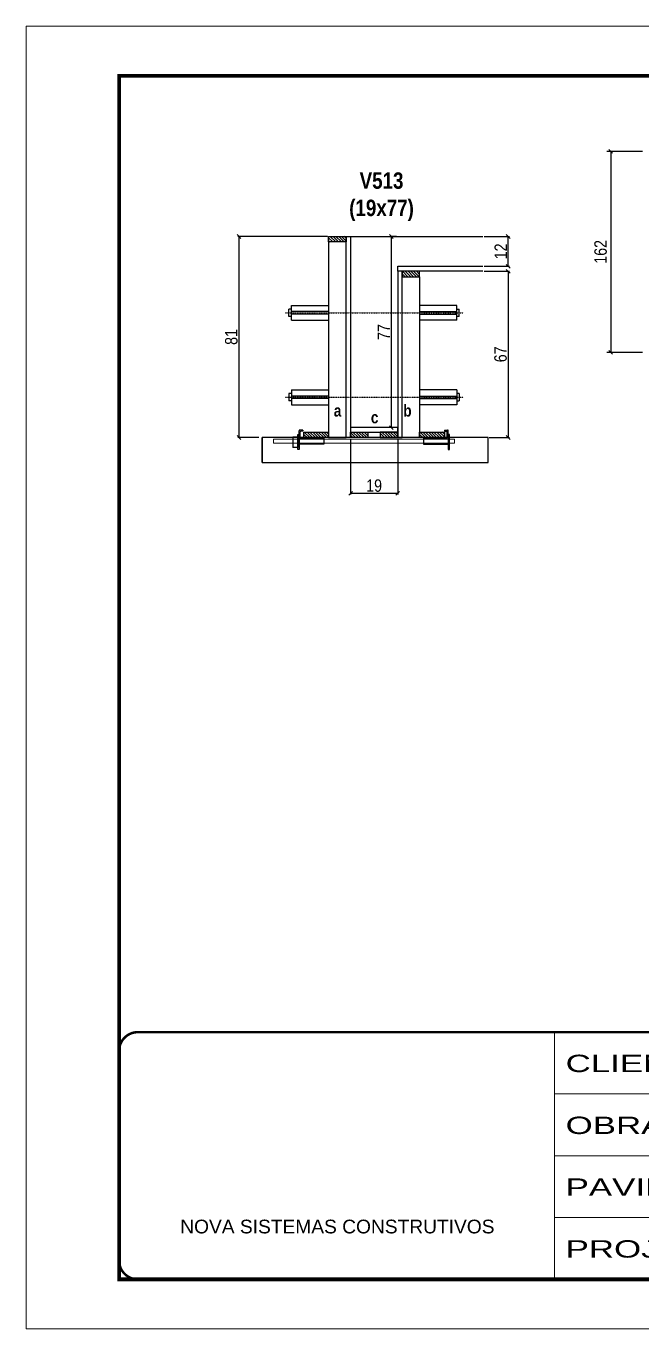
# Model space of a CAD drawing. Extents: x 13154 to 22413, y 1253 to 30260.
# Drawn here: x 16338 to 16834, y 24225 to 25275 of the extents above; entities that cross this region are included whole.
import ezdxf

# ---------------------------------------------------------------- set-up
doc = ezdxf.new("R2010")
doc.units = 0
for name, pattern in [('CONTINUO', [0]), ('DASHED', [0.75, 0.5, -0.25]), ('HIDDEN', [0.375, 0.25, -0.125])]:
    doc.linetypes.add(name, pattern=pattern)
for name, color, linetype in [('barrote', 251, 'Continuous'), ('COTA', 241, 'Continuous'), ('detalhes', 4, 'Continuous'), ('NOMENCLATURA', 7, 'Continuous'), ('Painéis', 200, 'Continuous'), ('presilha', 1, 'Continuous'), ('SARR_2.2x10', 60, 'Continuous'), ('SARR_2.2x7', 40, 'Continuous'), ('SARR_3.5x7', 81, 'Continuous'), ('TENSOR', 3, 'Continuous')]:
    doc.layers.add(name, color=color, linetype=linetype)
for name, color, linetype, lineweight in [('CONCRETO', 251, 'Continuous', 25), ('Folhas', 255, 'Continuous', 9), ('SARRAFO DE PRESSAO', 251, 'DASHED', 9), ('SCO-___-LAJ', 2, 'Continuous', 0)]:
    doc.layers.add(name, color=color, linetype=linetype, lineweight=lineweight)
doc.styles.add('ARIAL', font='arial.ttf')
doc.styles.add('COTA TECNICA', font='techl___.ttf', dxfattribs={"height": 10})
doc.styles.add('COTA TECNICA 2X', font='techl___.ttf', dxfattribs={"height": 10})
doc.styles.add('TECNICA', font='techb___.ttf', dxfattribs={"height": 10})
doc.styles.add('Tecnologia', font='')
doc.styles.get('Tecnologia').set_extended_font_data('Forgotten Futurist')
doc.dimstyles.new('PAINEL', dxfattribs={"dimtxt": 10, "dimasz": 3, "dimexe": 3, "dimexo": 3, "dimgap": 3, "dimtad": 1, "dimdec": 1, "dimzin": 12, "dimdsep": 46, "dimtxsty": 'COTA TECNICA', "dimblk1": 'OBLIQUE', "dimblk2": 'OBLIQUE', "dimsah": 1, "dimcen": 0.9, "dimclrd": 4, "dimclre": 4, "dimclrt": 240, "dimadec": 1, "dimazin": 3, "dimtfac": 1, "dimtdec": 1, "dimtmove": 0, "dimatfit": 3, "dimfxl": 1, "dimtolj": 1, "dimtzin": 12, "dimarcsym": 0})
doc.dimstyles.new('SECAO', dxfattribs={"dimscale": 0.333333, "dimtxt": 5, "dimasz": 9, "dimexe": 3, "dimexo": 3, "dimgap": 3, "dimtad": 1, "dimdec": 1, "dimlfac": 0.5, "dimzin": 12, "dimdsep": 46, "dimtxsty": 'COTA TECNICA 2X', "dimblk1": 'OBLIQUE', "dimblk2": 'OBLIQUE', "dimsah": 1, "dimcen": 0.9, "dimclrd": 4, "dimclre": 4, "dimclrt": 240, "dimadec": 1, "dimazin": 3, "dimtfac": 1, "dimtdec": 1, "dimtmove": 0, "dimatfit": 3, "dimfxl": 1, "dimtolj": 1, "dimtzin": 12, "dimarcsym": 0})

# ---------------------------------------------------------------- blocks, each defined once
blk = doc.blocks.new('9999999999')
at = {"color": 30, "linetype": 'CONTINUO'}
for p, q in [((98564.6, 34230.2), (98564.6, 34429.4)), ((98564.6, 34379.6), (99584, 34379.6)), ((98564.6, 34329.8), (99488, 34329.8)), ((98564.6, 34280), (99488, 34280))]:
    blk.add_line(p, q, dxfattribs=at)
at = {"color": 30, "linetype": 'CONTINUO', "const_width": 2}
blk.add_lwpolyline([(99584, 34230.2), (99584, 34414.4, 0.414214), (99569, 34429.4), (98229, 34429.4, 0.414214), (98214, 34414.4), (98214, 34245.2, 0.414214), (98229, 34230.2), (99584, 34230.2)], format="xyb", dxfattribs=at)
at = {"layer": 'Folhas'}
blk.add_lwpolyline([(98139, 34190.2), (99624, 34190.2), (99624, 35240.2), (98139, 35240.2)], close=True, dxfattribs=at)
at = {"layer": 'Folhas', "color": 30, "const_width": 3}
blk.add_lwpolyline([(98214, 34230.2), (99584, 34230.2), (99584, 35200.2), (98214, 35200.2)], close=True, dxfattribs=at)
at = {"color": 7, "linetype": 'Continuous', "ltscale": 5, "style": 'ARIAL'}
blk.add_text('NOVA SISTEMAS CONSTRUTIVOS', height=11.059, dxfattribs=at).set_placement((98263.2, 34267.2))
at = {"layer": 'Folhas', "color": 7, "style": 'Tecnologia', "width": 1.5}
for s, p in [('CLIENTE:', (98573.7, 34397.2)), ('OBRA:', (98573.7, 34347.3)), ('PAVIMENTO:', (98573.7, 34297.5)), ('PROJETO:', (98573.7, 34247.7))]:
    blk.add_text(s, height=14, dxfattribs=at).set_placement(p)
blk = doc.blocks.new('PRESILHA METÁLICA 1')
at = {"layer": 'presilha'}
for p, q in [((7.5, 10.6), (7.5, 19.9)), ((12, 21), (8.6, 21)), ((9, 11.6), (9, 18.9)), ((12, 19.5), (9.6, 19.5)), ((12, 21), (12, 19.5)), ((0, 13), (6, 13)), ((0, 13), (0, 0)), ((6, 0), (0, 0)), ((6, 15.5), (7.5, 15.5)), ((6, -2.5), (6, 15.5)), ((6, 13), (6, 0)), ((7.5, 15.5), (7.5, -2.5)), ((37.5, 4.1), (7.5, 4.1)), ((37.5, 11), (9.6, 11)), ((37.5, 11), (37.5, 4.1)), ((7.5, -2.5), (6, -2.5))]:
    blk.add_line(p, q, dxfattribs=at)
for centre, radius, start, end in [((8.6, 19.9), 1.14, 90, 180), ((9.6, 18.9), 0.57, 90, 180), ((9.6, 11.6), 0.57, 180, 270)]:
    blk.add_arc(centre, radius, start, end, dxfattribs=at)
blk = doc.blocks.new('PRESILHA METÁLICA 2')
at = {"layer": 'presilha'}
for p, q in [((-5.2, 23.5), (-5.2, 22)), ((-5.2, 23.5), (-1.9, 23.5)), ((-5.2, 22), (-2.8, 22)), ((-2.2, 14.1), (-2.2, 21.4)), ((0.8, 18), (-0.8, 18)), ((-0.8, 18), (-0.8, 0)), ((-0.8, 14.6), (-0.8, 22.4)), ((0.8, 0), (0.8, 18)), ((-30.8, 13.5), (-30.8, 6.6)), ((-30.8, 13.5), (-2.8, 13.5)), ((-30.8, 6.6), (-0.8, 6.6)), ((-0.8, 0), (0.8, 0))]:
    blk.add_line(p, q, dxfattribs=at)
for centre, radius, start, end in [((-2.8, 21.4), 0.57, 0, 90), ((-1.9, 22.4), 1.14, 0, 90), ((-2.8, 14.1), 0.57, 270, 0)]:
    blk.add_arc(centre, radius, start, end, dxfattribs=at)
blk = doc.blocks.new('_Oblique')
at = {"color": 0, "linetype": 'ByBlock', "lineweight": -2}
blk.add_line((-0.5, -0.5), (0.5, 0.5), dxfattribs=at)
blk = doc.blocks.new('*D429')
at = {"layer": 'COTA', "color": 4, "lineweight": -2, "transparency": 16777216}
for p, q in [((16707, 25077.3), (16727.3, 25077.3)), ((16726.3, 25077.3), (16726.3, 24943.3)), ((16711.1, 24943.3), (16727.3, 24943.3))]:
    blk.add_line(p, q, dxfattribs=at)
at = {"layer": 'Defpoints', "color": 0, "transparency": 16777216}
for p in [(16706, 25077.3), (16710.1, 24943.3), (16726.3, 24943.3)]:
    blk.add_point(p, dxfattribs=at)
at = {"layer": 'COTA', "color": 4, "lineweight": -2, "transparency": 16777216, "xscale": 3, "yscale": 3, "zscale": 3}
for p, rotation in [((16726.3, 25077.3), 90), ((16726.3, 24943.3), 270)]:
    blk.add_blockref('_Oblique', p, dxfattribs=dict(at, rotation=rotation))
at = {"layer": 'COTA', "color": 240, "transparency": 16777216, "insert": (16720.2, 25010.3), "char_height": 10, "attachment_point": 5, "rotation": 90, "style": 'COTA TECNICA 2X'}
blk.add_mtext('\\A1;67', dxfattribs=at)
blk = doc.blocks.new('*D430')
at = {"layer": 'COTA', "color": 4, "lineweight": -2, "transparency": 16777216}
for p, q in [((16707, 25105.3), (16727.3, 25105.3)), ((16726.3, 25081.3), (16726.3, 25105.3)), ((16707, 25081.3), (16727.3, 25081.3))]:
    blk.add_line(p, q, dxfattribs=at)
at = {"layer": 'Defpoints', "color": 0, "transparency": 16777216}
for p in [(16706, 25105.3), (16726.3, 25105.3), (16706, 25081.3)]:
    blk.add_point(p, dxfattribs=at)
at = {"layer": 'COTA', "color": 4, "lineweight": -2, "transparency": 16777216, "xscale": 3, "yscale": 3, "zscale": 3}
for p, rotation in [((16726.3, 25105.3), 90), ((16726.3, 25081.3), 270)]:
    blk.add_blockref('_Oblique', p, dxfattribs=dict(at, rotation=rotation))
at = {"layer": 'COTA', "color": 240, "transparency": 16777216, "insert": (16720.3, 25093.3), "char_height": 10, "attachment_point": 5, "rotation": 90, "style": 'COTA TECNICA 2X'}
blk.add_mtext('\\A1;12', dxfattribs=at)
blk = doc.blocks.new('*D431')
at = {"layer": 'COTA', "color": 4, "lineweight": -2, "transparency": 16777216}
for p, q in [((16580.7, 25105.3), (16508.4, 25105.3)), ((16509.4, 25105.3), (16509.4, 24943.3)), ((16525.5, 24943.3), (16508.4, 24943.3))]:
    blk.add_line(p, q, dxfattribs=at)
at = {"layer": 'Defpoints', "color": 0, "transparency": 16777216}
for p in [(16581.7, 25105.3), (16509.4, 24943.3), (16526.5, 24943.3)]:
    blk.add_point(p, dxfattribs=at)
at = {"layer": 'COTA', "color": 4, "lineweight": -2, "transparency": 16777216, "xscale": 3, "yscale": 3, "zscale": 3}
for p, rotation in [((16509.4, 25105.3), 90), ((16509.4, 24943.3), 270)]:
    blk.add_blockref('_Oblique', p, dxfattribs=dict(at, rotation=rotation))
at = {"layer": 'COTA', "color": 240, "transparency": 16777216, "insert": (16503.3, 25024.3), "char_height": 10, "attachment_point": 5, "rotation": 90, "style": 'COTA TECNICA 2X'}
blk.add_mtext('\\A1;81', dxfattribs=at)
blk = doc.blocks.new('*D435')
at = {"layer": 'COTA', "color": 4, "lineweight": -2, "transparency": 16777216}
for p, q in [((16636.3, 25105.3), (16631.2, 25105.3)), ((16632.2, 24951.3), (16632.2, 25105.3)), ((16636.3, 24951.3), (16631.2, 24951.3))]:
    blk.add_line(p, q, dxfattribs=at)
at = {"layer": 'Defpoints', "color": 0, "transparency": 16777216}
for p in [(16632.2, 25105.3), (16637.3, 25105.3), (16637.3, 24951.3)]:
    blk.add_point(p, dxfattribs=at)
at = {"layer": 'COTA', "color": 4, "lineweight": -2, "transparency": 16777216, "xscale": 3, "yscale": 3, "zscale": 3}
for p, rotation in [((16632.2, 25105.3), 90), ((16632.2, 24951.3), 270)]:
    blk.add_blockref('_Oblique', p, dxfattribs=dict(at, rotation=rotation))
at = {"layer": 'COTA', "color": 240, "transparency": 16777216, "insert": (16626.1, 25028.3), "char_height": 10, "attachment_point": 5, "rotation": 90, "style": 'COTA TECNICA 2X'}
blk.add_mtext('\\A1;77', dxfattribs=at)
blk = doc.blocks.new('*D436')
at = {"layer": 'COTA', "color": 4, "lineweight": -2, "transparency": 16777216}
for p, q in [((16599.3, 24942.3), (16599.3, 24897.4)), ((16637.3, 24942.3), (16637.3, 24897.4)), ((16599.3, 24898.4), (16637.3, 24898.4))]:
    blk.add_line(p, q, dxfattribs=at)
at = {"layer": 'Defpoints', "color": 0, "transparency": 16777216}
for p in [(16599.3, 24943.3), (16637.3, 24943.3), (16637.3, 24898.4)]:
    blk.add_point(p, dxfattribs=at)
at = {"layer": 'COTA', "color": 4, "lineweight": -2, "transparency": 16777216, "xscale": 3, "yscale": 3, "zscale": 3, "rotation": 180}
blk.add_blockref('_Oblique', (16599.3, 24898.4), dxfattribs=at)
at = {"layer": 'COTA', "color": 4, "lineweight": -2, "transparency": 16777216, "xscale": 3, "yscale": 3, "zscale": 3}
blk.add_blockref('_Oblique', (16637.3, 24898.4), dxfattribs=at)
at = {"layer": 'COTA', "color": 240, "transparency": 16777216, "insert": (16618.3, 24904.5), "char_height": 10, "attachment_point": 5, "style": 'COTA TECNICA 2X'}
blk.add_mtext('\\A1;19', dxfattribs=at)
blk = doc.blocks.new('*D446')
at = {"layer": 'COTA', "color": 4, "lineweight": -2, "transparency": 16777216}
for p, q in [((16834.4, 25173.9), (16805.9, 25173.9)), ((16808.9, 25173.9), (16808.9, 25011.9)), ((16834.4, 25011.9), (16805.9, 25011.9))]:
    blk.add_line(p, q, dxfattribs=at)
at = {"layer": 'Defpoints', "color": 0, "transparency": 16777216}
for p in [(16837.4, 25173.9), (16808.9, 25011.9), (16837.4, 25011.9)]:
    blk.add_point(p, dxfattribs=at)
at = {"layer": 'COTA', "color": 4, "lineweight": -2, "transparency": 16777216, "xscale": 3, "yscale": 3, "zscale": 3}
for p, rotation in [((16808.9, 25173.9), 90), ((16808.9, 25011.9), 270)]:
    blk.add_blockref('_Oblique', p, dxfattribs=dict(at, rotation=rotation))
at = {"layer": 'COTA', "color": 240, "transparency": 16777216, "insert": (16800.8, 25092.9), "char_height": 10, "attachment_point": 5, "rotation": 90, "style": 'COTA TECNICA'}
blk.add_mtext('\\A1;162', dxfattribs=at)

msp = doc.modelspace()

# ---------------------------------------------------------------- hatches: boundary and pattern name
at = {"layer": 'SARR_2.2x10'}
h = msp.add_hatch(dxfattribs=at)
h.set_pattern_fill('ANSI31', color=256, scale=0.5, angle=90)
h.set_pattern_definition([(135, (49755.2182, -98568.916), (-1.122532015, -1.122532015), [])])
h.paths.add_polyline_path([(16561.68, 24947.65), (16561.68, 24943.25), (16581.68, 24943.25), (16581.68, 24947.65)])
h = msp.add_hatch(dxfattribs=at)
h.set_pattern_fill('ANSI31', color=256, scale=0.5, angle=90)
h.set_pattern_definition([(135, (49848.4182, -98568.916), (-1.122532015, -1.122532015), [])])
h.paths.add_polyline_path([(16654.88, 24947.65), (16654.88, 24943.25), (16674.88, 24943.25), (16674.88, 24947.65)])
at = {"layer": 'SARR_2.2x7'}
h = msp.add_hatch(dxfattribs=at)
h.set_pattern_fill('ANSI31', color=256, scale=0.5, angle=90)
h.set_pattern_definition([(135, (49749.2182, -98411.316), (-1.122532015, -1.122532015), [])])
h.paths.add_polyline_path([(16595.68, 25105.25), (16595.68, 25100.85), (16581.68, 25100.85), (16581.68, 25105.25)])
h = msp.add_hatch(dxfattribs=at)
h.set_pattern_fill('ANSI31', color=256, scale=0.5, angle=90)
h.set_pattern_definition([(135, (49769.2182, -98439.316), (-1.122532015, -1.122532015), [])])
h.paths.add_polyline_path([(16640.88, 25077.25), (16640.88, 25072.85), (16654.88, 25072.85), (16654.88, 25077.25)])
h = msp.add_hatch(dxfattribs=at)
h.set_pattern_fill('ANSI31', color=256, scale=0.5, angle=90)
h.set_pattern_definition([(135, (49834.8182, -98568.916), (-1.122532015, -1.122532015), [])])
h.paths.add_polyline_path([(16613.28, 24943.25), (16613.28, 24947.65), (16599.28, 24947.65), (16599.28, 24943.25)])
h = msp.add_hatch(dxfattribs=at)
h.set_pattern_fill('ANSI31', color=256, scale=0.5, angle=90)
h.set_pattern_definition([(135, (49772.8182, -98568.916), (-1.122532015, -1.122532015), [])])
h.paths.add_polyline_path([(16623.28, 24943.25), (16623.28, 24947.65), (16637.28, 24947.65), (16637.28, 24943.25)])

# ---------------------------------------------------------------- linework, layer by layer
at = {"ltscale": 3}
for p, q in [((16549.68, 25040.77), (16549.68, 25046.77)), ((16551.68, 25046.77), (16549.68, 25046.77)), ((16551.68, 25037.77), (16551.68, 25049.77)), ((16551.68, 25049.77), (16581.68, 25049.77)), ((16581.68, 25044.77), (16551.68, 25044.77)), ((16581.68, 25042.77), (16551.68, 25042.77)), ((16684.88, 25049.77), (16654.88, 25049.77)), ((16654.88, 25044.77), (16684.88, 25044.77)), ((16654.88, 25042.77), (16684.88, 25042.77)), ((16684.88, 25037.77), (16684.88, 25049.77)), ((16684.88, 25046.77), (16686.88, 25046.77)), ((16686.88, 25040.77), (16686.88, 25046.77)), ((16551.68, 25040.77), (16549.68, 25040.77)), ((16551.68, 25037.77), (16581.68, 25037.77)), ((16684.88, 25037.77), (16654.88, 25037.77)), ((16686.88, 25040.77), (16684.88, 25040.77)), ((16551.68, 24981.71), (16551.68, 24969.71)), ((16551.68, 24981.71), (16581.68, 24981.71)), ((16684.88, 24981.71), (16654.88, 24981.71)), ((16684.88, 24981.71), (16684.88, 24969.71)), ((16549.68, 24978.71), (16549.68, 24972.71)), ((16551.68, 24978.71), (16549.68, 24978.71)), ((16551.68, 24972.71), (16549.68, 24972.71)), ((16581.68, 24976.71), (16551.68, 24976.71)), ((16581.68, 24974.71), (16551.68, 24974.71)), ((16551.68, 24969.71), (16581.68, 24969.71)), ((16654.88, 24976.71), (16684.88, 24976.71)), ((16654.88, 24974.71), (16684.88, 24974.71)), ((16684.88, 24969.71), (16654.88, 24969.71)), ((16686.88, 24978.71), (16684.88, 24978.71)), ((16684.88, 24972.71), (16686.88, 24972.71)), ((16686.88, 24978.71), (16686.88, 24972.71))]:
    msp.add_line(p, q, dxfattribs=at)
at = {"layer": 'barrote'}
msp.add_lwpolyline([(16528.22, 24923.25), (16710.14, 24923.25), (16710.14, 24943.25), (16528.22, 24943.25)], close=True, dxfattribs=at)
at = {"layer": 'CONCRETO', "linetype": 'Continuous'}
msp.add_line((16599.28, 25105.25), (16705.98, 25105.25), dxfattribs=at)
at = {"layer": 'detalhes', "color": 250}
msp.add_line((16528.22, 24923.25), (16528.22, 24943.25), dxfattribs=at)
at = {"layer": 'Painéis', "linetype": 'Continuous'}
for points in [[(16595.68, 24943.25), (16595.68, 25105.25), (16599.28, 25105.25), (16599.28, 24943.25)], [(16640.88, 24943.25), (16640.88, 25077.25), (16637.28, 25077.25), (16637.28, 24943.25)], [(16637.28, 24951.25), (16599.28, 24951.25), (16599.28, 24947.65), (16637.28, 24947.65)]]:
    msp.add_lwpolyline(points, close=True, dxfattribs=at)
at = {"layer": 'Painéis', "linetype": 'Continuous', "elevation": 0}
msp.add_lwpolyline([(16705.98, 25077.25), (16637.28, 25077.25), (16637.28, 25081.25), (16705.98, 25081.25)], dxfattribs=at)
at = {"layer": 'SARR_2.2x10'}
for points in [[(16561.68, 24947.65), (16581.68, 24947.65), (16581.68, 24943.25), (16561.68, 24943.25)], [(16654.88, 24947.65), (16674.88, 24947.65), (16674.88, 24943.25), (16654.88, 24943.25)]]:
    msp.add_lwpolyline(points, close=True, dxfattribs=at)
at = {"layer": 'SARR_2.2x7', "elevation": 0}
for points in [[(16581.68, 25105.25), (16595.68, 25105.25), (16595.68, 25100.85), (16581.68, 25100.85)], [(16654.88, 25077.25), (16640.88, 25077.25), (16640.88, 25072.85), (16654.88, 25072.85)]]:
    msp.add_lwpolyline(points, close=True, dxfattribs=at)
at = {"layer": 'SARR_2.2x7'}
for points in [[(16599.28, 24947.65), (16613.28, 24947.65), (16613.28, 24943.25), (16599.28, 24943.25)], [(16637.28, 24947.65), (16623.28, 24947.65), (16623.28, 24943.25), (16637.28, 24943.25)]]:
    msp.add_lwpolyline(points, close=True, dxfattribs=at)
at = {"layer": 'SARR_3.5x7'}
for points in [[(16595.68, 25100.85), (16581.68, 25100.85), (16581.68, 24943.25), (16595.68, 24943.25)], [(16640.88, 25072.85), (16654.88, 25072.85), (16654.88, 24943.25), (16640.88, 24943.25)]]:
    msp.add_lwpolyline(points, close=True, dxfattribs=at)
at = {"layer": 'SCO-___-LAJ', "color": 1}
msp.add_lwpolyline([(16537.23, 24941.92), (16682.99, 24941.92), (16682.99, 24938.72), (16537.23, 24938.72)], close=True, dxfattribs=at)
at = {"layer": 'TENSOR', "linetype": 'HIDDEN', "ltscale": 0.5}
for p, q in [((16546.68, 25043.77), (16690.18, 25043.77)), ((16546.68, 24975.71), (16690.18, 24975.71))]:
    msp.add_line(p, q, dxfattribs=at)

# ---------------------------------------------------------------- block references
at = {"layer": 'presilha', "xscale": 0.6666666666666666, "yscale": 0.6666666666666666, "zscale": 0.6666666666666666}
for name, p in [('PRESILHA METÁLICA 1', (16552.81, 24935.29)), ('PRESILHA METÁLICA 2', (16678.56, 24933.62))]:
    msp.add_blockref(name, p, dxfattribs=at)
at = {"layer": 'SARRAFO DE PRESSAO', "color": 6, "linetype": 'ByBlock'}
msp.add_blockref('9999999999', (-81801.1, -9965.33), dxfattribs=at)

# ---------------------------------------------------------------- texts
at = {"layer": 'detalhes', "style": 'TECNICA'}
for s, p in [('b', (16641.78, 24960.14)), ('a', (16585.81, 24960.15)), ('c', (16615.68, 24954.72))]:
    msp.add_text(s, height=9.6, dxfattribs=at).set_placement(p)
at = {"layer": 'NOMENCLATURA', "insert": (16624.28, 25156.95), "char_height": 13.2, "attachment_point": 2, "style": 'TECNICA'}
msp.add_mtext_dynamic_manual_height_columns('V513\\P(19x77)', width=300.2766, gutter_width=1, heights=[0], dxfattribs=at)

# ---------------------------------------------------------------- dimensions: what is measured, and where the dimension line sits
at = {"layer": 'COTA'}
for base, p1, p2, dimstyle, picture, middle in [((16808.89, 25011.95), (16837.38, 25173.95), (16837.38, 25011.95), 'PAINEL', '*D446', (16800.79, 25092.95)), ((16509.36, 24943.25, 0), (16581.68, 25105.25), (16526.47, 24943.25, 0), 'SECAO', '*D431', (16503.27, 25024.25, 0)), ((16632.21, 25105.25), (16637.28, 24951.25), (16637.28, 25105.25), 'SECAO', '*D435', (16626.13, 25028.25)), ((16726.33, 25105.25), (16705.98, 25081.25), (16705.98, 25105.25), 'SECAO', '*D430', (16720.27, 25093.25)), ((16726.33, 24943.25, 0), (16705.98, 25077.25), (16710.09, 24943.25, 0), 'SECAO', '*D429', (16720.22, 25010.25, 0))]:
    dim = msp.add_linear_dim(base=base, p1=p1, p2=p2, angle=90, dimstyle=dimstyle, dxfattribs=at)
    dim.commit()
    dim.dimension.update_dxf_attribs({"geometry": picture, "text_midpoint": middle})
dim = msp.add_linear_dim(base=(16637.28, 24898.43), p1=(16599.28, 24943.25), p2=(16637.28, 24943.25), dimstyle='SECAO', dxfattribs=at)
dim.commit()
dim.dimension.update_dxf_attribs({"geometry": '*D436', "text_midpoint": (16618.28, 24904.52)})

doc.saveas('drawing.dxf')
